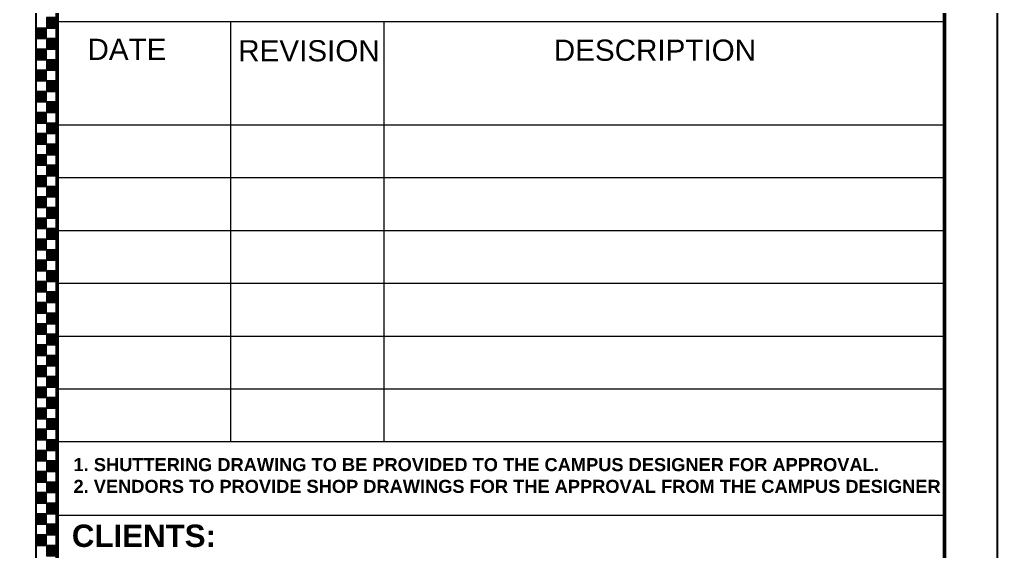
# Model space of a CAD drawing. Extents: x -200722 to 834823, y -494970 to 88783.
# Drawn here: x 305001 to 315183, y -409281 to -403740 of the extents above; entities that cross this region are included whole.
import ezdxf

# ---------------------------------------------------------------- set-up
doc = ezdxf.new("R2010")
doc.units = 0
doc.header["$LTSCALE"] = 100
doc.header["$MEASUREMENT"] = 0
doc.layers.get('0').update_dxf_attribs({"linetype": 'CONTINUOUS'})
doc.layers.add('5', color=4, linetype='CONTINUOUS')
doc.layers.add('9_PRINT BOUNDARY_NON PRINT', color=32, linetype='CONTINUOUS', plot=False)
doc.layers.add('9_TITLE TEXT', color=7, linetype='CONTINUOUS', lineweight=20)
doc.styles.add('TITLES', font='arial.ttf')

# ---------------------------------------------------------------- blocks, each defined once
blk = doc.blocks.new('TITLE CHAIN')
at = {"layer": '9_TITLE TEXT'}
h = blk.add_hatch(color=256, dxfattribs=at)
h.dxf.hatch_style = 1
h.paths.add_polyline_path([(1, -356.625), (2, -356.625), (2, -355.625), (1, -355.625)])
h = blk.add_hatch(color=256, dxfattribs=at)
h.dxf.hatch_style = 1
h.paths.add_polyline_path([(0, -357.625), (1, -357.625), (1, -356.625), (0, -356.625)])
h = blk.add_hatch(color=256, dxfattribs=at)
h.dxf.hatch_style = 1
h.paths.add_polyline_path([(1, -358.625), (2, -358.625), (2, -357.625), (1, -357.625)])
h = blk.add_hatch(color=256, dxfattribs=at)
h.dxf.hatch_style = 1
h.paths.add_polyline_path([(0, -359.625), (1, -359.625), (1, -358.625), (0, -358.625)])
h = blk.add_hatch(color=256, dxfattribs=at)
h.dxf.hatch_style = 1
h.paths.add_polyline_path([(1, -360.625), (2, -360.625), (2, -359.625), (1, -359.625)])
h = blk.add_hatch(color=256, dxfattribs=at)
h.dxf.hatch_style = 1
h.paths.add_polyline_path([(0, -361.625), (1, -361.625), (1, -360.625), (0, -360.625)])
h = blk.add_hatch(color=256, dxfattribs=at)
h.dxf.hatch_style = 1
h.paths.add_polyline_path([(1, -362.625), (2, -362.625), (2, -361.625), (1, -361.625)])
h = blk.add_hatch(color=256, dxfattribs=at)
h.dxf.hatch_style = 1
h.paths.add_polyline_path([(0, -363.625), (1, -363.625), (1, -362.625), (0, -362.625)])
h = blk.add_hatch(color=256, dxfattribs=at)
h.dxf.hatch_style = 1
h.paths.add_polyline_path([(1, -364.625), (2, -364.625), (2, -363.625), (1, -363.625)])
h = blk.add_hatch(color=256, dxfattribs=at)
h.dxf.hatch_style = 1
h.paths.add_polyline_path([(0, -365.625), (1, -365.625), (1, -364.625), (0, -364.625)])
h = blk.add_hatch(color=256, dxfattribs=at)
h.dxf.hatch_style = 1
h.paths.add_polyline_path([(1, -366.625), (2, -366.625), (2, -365.625), (1, -365.625)])
h = blk.add_hatch(color=256, dxfattribs=at)
h.dxf.hatch_style = 1
h.paths.add_polyline_path([(0, -367.625), (1, -367.625), (1, -366.625), (0, -366.625)])
h = blk.add_hatch(color=256, dxfattribs=at)
h.dxf.hatch_style = 1
h.paths.add_polyline_path([(1, -368.625), (2, -368.625), (2, -367.625), (1, -367.625)])
h = blk.add_hatch(color=256, dxfattribs=at)
h.dxf.hatch_style = 1
h.paths.add_polyline_path([(0, -369.625), (1, -369.625), (1, -368.625), (0, -368.625)])
h = blk.add_hatch(color=256, dxfattribs=at)
h.dxf.hatch_style = 1
h.paths.add_polyline_path([(1, -370.625), (2, -370.625), (2, -369.625), (1, -369.625)])
h = blk.add_hatch(color=256, dxfattribs=at)
h.dxf.hatch_style = 1
h.paths.add_polyline_path([(0, -371.625), (1, -371.625), (1, -370.625), (0, -370.625)])
h = blk.add_hatch(color=256, dxfattribs=at)
h.dxf.hatch_style = 1
h.paths.add_polyline_path([(1, -372.625), (2, -372.625), (2, -371.625), (1, -371.625)])
h = blk.add_hatch(color=256, dxfattribs=at)
h.dxf.hatch_style = 1
h.paths.add_polyline_path([(0, -373.625), (1, -373.625), (1, -372.625), (0, -372.625)])
h = blk.add_hatch(color=256, dxfattribs=at)
h.dxf.hatch_style = 1
h.paths.add_polyline_path([(1, -374.625), (2, -374.625), (2, -373.625), (1, -373.625)])
h = blk.add_hatch(color=256, dxfattribs=at)
h.dxf.hatch_style = 1
h.paths.add_polyline_path([(0, -375.625), (1, -375.625), (1, -374.625), (0, -374.625)])
h = blk.add_hatch(color=256, dxfattribs=at)
h.dxf.hatch_style = 1
h.paths.add_polyline_path([(1, -376.625), (2, -376.625), (2, -375.625), (1, -375.625)])
h = blk.add_hatch(color=256, dxfattribs=at)
h.dxf.hatch_style = 1
h.paths.add_polyline_path([(0, -377.625), (1, -377.625), (1, -376.625), (0, -376.625)])
h = blk.add_hatch(color=256, dxfattribs=at)
h.dxf.hatch_style = 1
h.paths.add_polyline_path([(1, -378.625), (2, -378.625), (2, -377.625), (1, -377.625)])
h = blk.add_hatch(color=256, dxfattribs=at)
h.dxf.hatch_style = 1
h.paths.add_polyline_path([(0, -379.625), (1, -379.625), (1, -378.625), (0, -378.625)])
h = blk.add_hatch(color=256, dxfattribs=at)
h.dxf.hatch_style = 1
h.paths.add_polyline_path([(1, -380.625), (2, -380.625), (2, -379.625), (1, -379.625)])
h = blk.add_hatch(color=256, dxfattribs=at)
h.dxf.hatch_style = 1
h.paths.add_polyline_path([(0, -381.625), (1, -381.625), (1, -380.625), (0, -380.625)])
h = blk.add_hatch(color=256, dxfattribs=at)
h.dxf.hatch_style = 1
h.paths.add_polyline_path([(1, -382.625), (2, -382.625), (2, -381.625), (1, -381.625)])
h = blk.add_hatch(color=256, dxfattribs=at)
h.dxf.hatch_style = 1
h.paths.add_polyline_path([(0, -383.625), (1, -383.625), (1, -382.625), (0, -382.625)])
h = blk.add_hatch(color=256, dxfattribs=at)
h.dxf.hatch_style = 1
h.paths.add_polyline_path([(1, -384.625), (2, -384.625), (2, -383.625), (1, -383.625)])
h = blk.add_hatch(color=256, dxfattribs=at)
h.dxf.hatch_style = 1
h.paths.add_polyline_path([(0, -385.625), (1, -385.625), (1, -384.625), (0, -384.625)])
h = blk.add_hatch(color=256, dxfattribs=at)
h.dxf.hatch_style = 1
h.paths.add_polyline_path([(1, -386.625), (2, -386.625), (2, -385.625), (1, -385.625)])
h = blk.add_hatch(color=256, dxfattribs=at)
h.dxf.hatch_style = 1
h.paths.add_polyline_path([(0, -387.625), (1, -387.625), (1, -386.625), (0, -386.625)])
h = blk.add_hatch(color=256, dxfattribs=at)
h.dxf.hatch_style = 1
h.paths.add_polyline_path([(1, -388.625), (2, -388.625), (2, -387.625), (1, -387.625)])
h = blk.add_hatch(color=256, dxfattribs=at)
h.dxf.hatch_style = 1
h.paths.add_polyline_path([(0, -389.625), (1, -389.625), (1, -388.625), (0, -388.625)])
h = blk.add_hatch(color=256, dxfattribs=at)
h.dxf.hatch_style = 1
h.paths.add_polyline_path([(1, -390.625), (2, -390.625), (2, -389.625), (1, -389.625)])
h = blk.add_hatch(color=256, dxfattribs=at)
h.dxf.hatch_style = 1
h.paths.add_polyline_path([(0, -391.625), (1, -391.625), (1, -390.625), (0, -390.625)])
h = blk.add_hatch(color=256, dxfattribs=at)
h.dxf.hatch_style = 1
h.paths.add_polyline_path([(1, -392.625), (2, -392.625), (2, -391.625), (1, -391.625)])
h = blk.add_hatch(color=256, dxfattribs=at)
h.dxf.hatch_style = 1
h.paths.add_polyline_path([(0, -393.625), (1, -393.625), (1, -392.625), (0, -392.625)])
h = blk.add_hatch(color=256, dxfattribs=at)
h.dxf.hatch_style = 1
h.paths.add_polyline_path([(1, -394.625), (2, -394.625), (2, -393.625), (1, -393.625)])
h = blk.add_hatch(color=256, dxfattribs=at)
h.dxf.hatch_style = 1
h.paths.add_polyline_path([(0, -395.625), (1, -395.625), (1, -394.625), (0, -394.625)])
h = blk.add_hatch(color=256, dxfattribs=at)
h.dxf.hatch_style = 1
h.paths.add_polyline_path([(1, -396.625), (2, -396.625), (2, -395.625), (1, -395.625)])
h = blk.add_hatch(color=256, dxfattribs=at)
h.dxf.hatch_style = 1
h.paths.add_polyline_path([(0, -397.625), (1, -397.625), (1, -396.625), (0, -396.625)])
h = blk.add_hatch(color=256, dxfattribs=at)
h.dxf.hatch_style = 1
h.paths.add_polyline_path([(1, -398.625), (2, -398.625), (2, -397.625), (1, -397.625)])
h = blk.add_hatch(color=256, dxfattribs=at)
h.dxf.hatch_style = 1
h.paths.add_polyline_path([(0, -399.625), (1, -399.625), (1, -398.625), (0, -398.625)])
h = blk.add_hatch(color=256, dxfattribs=at)
h.dxf.hatch_style = 1
h.paths.add_polyline_path([(1, -400.625), (2, -400.625), (2, -399.625), (1, -399.625)])
h = blk.add_hatch(color=256, dxfattribs=at)
h.dxf.hatch_style = 1
h.paths.add_polyline_path([(0, -401.625), (1, -401.625), (1, -400.625), (0, -400.625)])
h = blk.add_hatch(color=256, dxfattribs=at)
h.dxf.hatch_style = 1
h.paths.add_polyline_path([(1, -402.625), (2, -402.625), (2, -401.625), (1, -401.625)])
h = blk.add_hatch(color=256, dxfattribs=at)
h.dxf.hatch_style = 1
h.paths.add_polyline_path([(0, -403.625), (1, -403.625), (1, -402.625), (0, -402.625)])
h = blk.add_hatch(color=256, dxfattribs=at)
h.dxf.hatch_style = 1
h.paths.add_polyline_path([(1, -404.625), (2, -404.625), (2, -403.625), (1, -403.625)])
h = blk.add_hatch(color=256, dxfattribs=at)
h.dxf.hatch_style = 1
h.paths.add_polyline_path([(0, -405.625), (1, -405.625), (1, -404.625), (0, -404.625)])
h = blk.add_hatch(color=256, dxfattribs=at)
h.dxf.hatch_style = 1
h.paths.add_polyline_path([(1, -406.625), (2, -406.625), (2, -405.625), (1, -405.625)])
for p, q in [((0, -584), (0, 0)), ((2, -584), (2, 0))]:
    blk.add_line(p, q, dxfattribs=at)
for points in [[(1, -356.625), (2, -356.625), (2, -355.625), (1, -355.625)], [(0, -357.625), (1, -357.625), (1, -356.625), (0, -356.625)], [(1, -358.625), (2, -358.625), (2, -357.625), (1, -357.625)], [(0, -359.625), (1, -359.625), (1, -358.625), (0, -358.625)], [(1, -360.625), (2, -360.625), (2, -359.625), (1, -359.625)], [(0, -361.625), (1, -361.625), (1, -360.625), (0, -360.625)], [(1, -362.625), (2, -362.625), (2, -361.625), (1, -361.625)], [(0, -363.625), (1, -363.625), (1, -362.625), (0, -362.625)], [(1, -364.625), (2, -364.625), (2, -363.625), (1, -363.625)], [(0, -365.625), (1, -365.625), (1, -364.625), (0, -364.625)], [(1, -366.625), (2, -366.625), (2, -365.625), (1, -365.625)], [(0, -367.625), (1, -367.625), (1, -366.625), (0, -366.625)], [(1, -368.625), (2, -368.625), (2, -367.625), (1, -367.625)], [(0, -369.625), (1, -369.625), (1, -368.625), (0, -368.625)], [(1, -370.625), (2, -370.625), (2, -369.625), (1, -369.625)], [(0, -371.625), (1, -371.625), (1, -370.625), (0, -370.625)], [(1, -372.625), (2, -372.625), (2, -371.625), (1, -371.625)], [(0, -373.625), (1, -373.625), (1, -372.625), (0, -372.625)], [(1, -374.625), (2, -374.625), (2, -373.625), (1, -373.625)], [(0, -375.625), (1, -375.625), (1, -374.625), (0, -374.625)], [(1, -376.625), (2, -376.625), (2, -375.625), (1, -375.625)], [(0, -377.625), (1, -377.625), (1, -376.625), (0, -376.625)], [(1, -378.625), (2, -378.625), (2, -377.625), (1, -377.625)], [(0, -379.625), (1, -379.625), (1, -378.625), (0, -378.625)], [(1, -380.625), (2, -380.625), (2, -379.625), (1, -379.625)], [(0, -381.625), (1, -381.625), (1, -380.625), (0, -380.625)], [(1, -382.625), (2, -382.625), (2, -381.625), (1, -381.625)], [(0, -383.625), (1, -383.625), (1, -382.625), (0, -382.625)], [(1, -384.625), (2, -384.625), (2, -383.625), (1, -383.625)], [(0, -385.625), (1, -385.625), (1, -384.625), (0, -384.625)], [(1, -386.625), (2, -386.625), (2, -385.625), (1, -385.625)], [(0, -387.625), (1, -387.625), (1, -386.625), (0, -386.625)], [(1, -388.625), (2, -388.625), (2, -387.625), (1, -387.625)], [(0, -389.625), (1, -389.625), (1, -388.625), (0, -388.625)], [(1, -390.625), (2, -390.625), (2, -389.625), (1, -389.625)], [(0, -391.625), (1, -391.625), (1, -390.625), (0, -390.625)], [(1, -392.625), (2, -392.625), (2, -391.625), (1, -391.625)], [(0, -393.625), (1, -393.625), (1, -392.625), (0, -392.625)], [(1, -394.625), (2, -394.625), (2, -393.625), (1, -393.625)], [(0, -395.625), (1, -395.625), (1, -394.625), (0, -394.625)], [(1, -396.625), (2, -396.625), (2, -395.625), (1, -395.625)], [(0, -397.625), (1, -397.625), (1, -396.625), (0, -396.625)], [(1, -398.625), (2, -398.625), (2, -397.625), (1, -397.625)], [(0, -399.625), (1, -399.625), (1, -398.625), (0, -398.625)], [(1, -400.625), (2, -400.625), (2, -399.625), (1, -399.625)], [(0, -401.625), (1, -401.625), (1, -400.625), (0, -400.625)], [(1, -402.625), (2, -402.625), (2, -401.625), (1, -401.625)], [(0, -403.625), (1, -403.625), (1, -402.625), (0, -402.625)], [(1, -404.625), (2, -404.625), (2, -403.625), (1, -403.625)], [(0, -405.625), (1, -405.625), (1, -404.625), (0, -404.625)], [(1, -406.625), (2, -406.625), (2, -405.625), (1, -405.625)]]:
    blk.add_lwpolyline(points, close=True, dxfattribs=at)

msp = doc.modelspace()

# ---------------------------------------------------------------- linework, layer by layer
at = {"color": 18, "true_color": 0x000000}
msp.add_lwpolyline([(223222.7, -428839.6), (314632.7, -428839.6), (314632.7, -364599.6), (223222.7, -364599.6)], close=True, dxfattribs=at)
at = {"layer": '5', "color": 7, "lineweight": -2}
msp.add_line((305172.7, -428839.6), (305172.7, -364599.6), dxfattribs=at)
msp.add_line((305172.7, -428839.6), (305172.7, -364599.6), dxfattribs=at)
at = {"layer": '9_PRINT BOUNDARY_NON PRINT', "color": 18, "true_color": 0x000000}
msp.add_lwpolyline([(222672.7, -429389.6), (315182.7, -429389.6), (315182.7, -364049.6), (222672.7, -364049.6)], close=True, dxfattribs=at)
at = {"layer": '9_TITLE TEXT', "color": 18, "true_color": 0x000000}
for p, q in [((305172.7, -428138.4), (305172.7, -364599.6)), ((307196.3, -403761.7), (307196.3, -408137.1)), ((308795.2, -403761.7), (308795.2, -408137.1)), ((314632.7, -408907.1), (305392.7, -408907.1))]:
    msp.add_line(p, q, dxfattribs=at)
at = {"layer": '9_TITLE TEXT', "color": 18, "lineweight": 50, "true_color": 0x000000}
msp.add_lwpolyline([(314632.7, -428839.6), (305392.7, -428839.6), (305392.7, -364599.7), (314632.7, -364599.6)], close=True, dxfattribs=at)
at = {"layer": '9_TITLE TEXT', "color": 18, "true_color": 0x000000}
for points in [[(314632.7, -364599.6), (314632.7, -428839.6)], [(305392.7, -403761.7), (314632.8, -403761.7)], [(305392.7, -404837.1), (314632.8, -404837.1)], [(305392.7, -405387.1), (314632.8, -405387.1)], [(305392.7, -405937.1), (314632.8, -405937.1)], [(305392.5, -406487.1), (314632.7, -406487.1)], [(305392.7, -407037.1), (314632.8, -407037.1)], [(305392.7, -407587.1), (314632.8, -407587.1)], [(305392.7, -408137.1), (314632.8, -408137.1)]]:
    msp.add_lwpolyline(points, dxfattribs=at)

# ---------------------------------------------------------------- block references
at = {"color": 18, "true_color": 0x000000, "xscale": 110, "yscale": 110, "zscale": 110}
msp.add_blockref('TITLE CHAIN', (305172.7, -364599.6), dxfattribs=at)

# ---------------------------------------------------------------- texts
at = {"layer": '9_TITLE TEXT', "color": 18, "linetype": 'ByBlock', "true_color": 0x000000, "attachment_point": 1, "style": 'TITLES'}
for s, insert, char_height, width in [('DATE', (305708.6, -403939.9), 220.63, 3142.475), ('REVISION', (307278.3, -403954.9), 220.63, 3142.475), ('DESCRIPTION', (310563.5, -403948.9), 220.632, 3142.475), ('{\\fArial|b1|i0|c0|p34;1. SHUTTERING DRAWING TO BE PROVIDED TO THE CAMPUS DESIGNER FOR APPROVAL.\\P2. VENDORS TO PROVIDE SHOP DRAWINGS FOR THE APPROVAL FROM THE CAMPUS DESIGNER}', (305563.1, -408308.6), 135.895, 9183.301)]:
    msp.add_mtext(s, dxfattribs=dict(at, insert=insert, char_height=char_height, width=width))
at = {"layer": '9_TITLE TEXT', "color": 18, "lineweight": 25, "true_color": 0x000000, "insert": (305545.7, -409001.4), "char_height": 232.963, "width": 7813.359, "attachment_point": 1, "style": 'TITLES'}
msp.add_mtext('{\\fArial|b1|i0|c0|p34;CLIENTS:}', dxfattribs=at)

doc.saveas('drawing.dxf')
